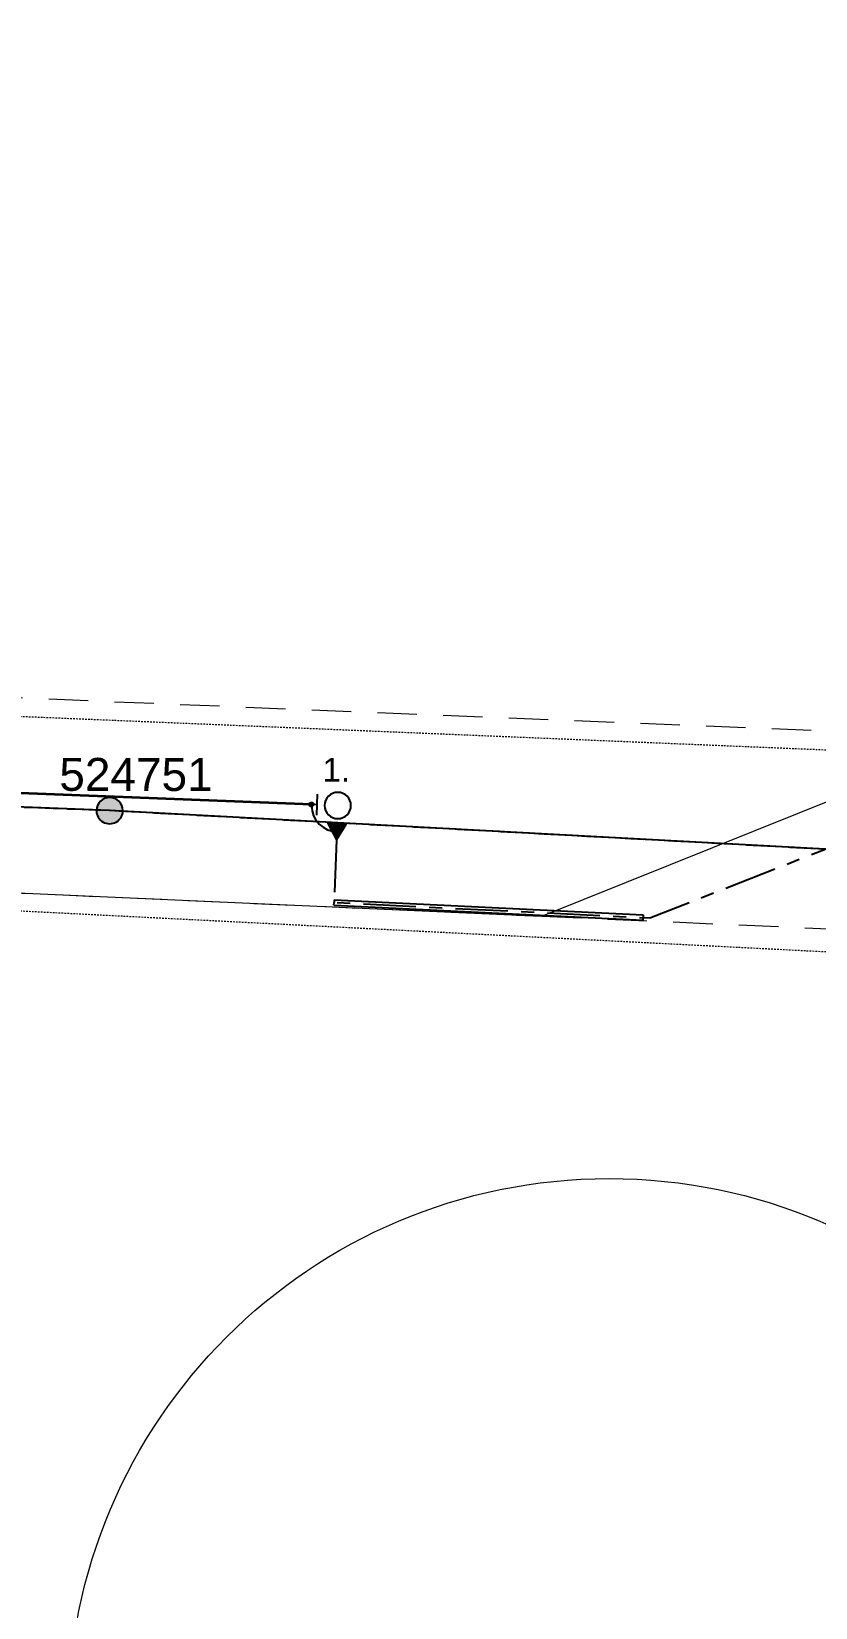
# Model space of a CAD drawing. Header units: metres. Extents: x 302924 to 304532, y 6268290 to 6269135.
# Drawn here: x 303724.3 to 303783.8, y 6268676.7 to 6268796.4 of the extents above; entities that cross this region are included whole.
import ezdxf
from ezdxf.enums import TextEntityAlignment as Align

# ---------------------------------------------------------------- set-up
doc = ezdxf.new("R2010")
doc.units = ezdxf.units.M
for name, pattern in [('Cable Exist OH', [1, 1, 0]), ('Cable Exist UG', [7, 4, -1, 1, -1]), ('Dash', [5, 3, -2]), ('DASHED', [19.049999999999997, 12.7, -6.35]), ('HIDDEN2', [0.1875, 0.125, -0.0625])]:
    doc.linetypes.add(name, pattern=pattern)
doc.layers.get('0').update_dxf_attribs({"color": 6})
for name, color, linetype, lineweight in [('_User Miscellaneous5', 121, 'Continuous', 13), ('_User Miscellaneous6', 231, 'Continuous', 13), ('_User_HV_Exist', 1, 'Continuous', 35), ('_User_HV_Final', 1, 'Continuous', 25), ('Cadastre Easements_SP_EXT', 58, 'DASHED', 15), ('Cadastre Other Property_SP_EXT', 138, 'DASHED', 15), ('Mains_HV_EXT', 13, 'Continuous', 25)]:
    doc.layers.add(name, color=color, linetype=linetype, lineweight=lineweight)
for name, color, linetype in [('Duct_SP_NEW', 2, 'Continuous'), ('SupportsOH_SP_TR_HV_LV_SL_EXT', 7, 'Continuous'), ('SupportsOH_SP_TR_HV_LV_SL_NEW', 2, 'Continuous')]:
    doc.layers.add(name, color=color, linetype=linetype)
doc.styles.add('POLE_LABEL', font='arial.ttf', dxfattribs={"height": 2})
doc.styles.get("Standard").update_dxf_attribs({"font": 'arial.ttf'})
doc.linetypes.add('Cable #', pattern='A,4,-0.1,["#",Standard,S=1.5,R=0,X=-0,Y=-0.77],-1.25', length=5.35)
doc.linetypes.add('Cable E OH', pattern='A,8,-0.01,["E",Standard,S=1.5,R=30,X=-0,Y=-0.9],0', length=8.01)

# ---------------------------------------------------------------- blocks, each defined once
blk = doc.blocks.new('POLE_EXT')
blk.add_hatch(color=256).paths.add_polyline_path([(-1, 0, 1), (1, 0, 1)])
blk.add_lwpolyline([(-1, 0, 1), (1, 0, 1)], format="xyb", close=True)
at = {"flags": 8}
blk.add_attdef('pNumber', text='', height=2, dxfattribs=at).set_placement((2.5, 2.5), align=Align.MIDDLE_CENTER)
at = {"style": 'POLE_LABEL', "flags": 9}
for tag, p in [('STRUCTURE_PLANT_NUMBER', (1.35493599185358, 0.02791782849911328)), ('STREET_CODE', (1.35493599185358, -0.2))]:
    blk.add_attdef(tag, text='', height=0.2, dxfattribs=at).set_placement(p, align=Align.MIDDLE_LEFT)
at = {"flags": 9}
for tag, p in [('SPECIAL_USE', (1.35493599185358, -0.8)), ('STATE', (1.35493599185358, -1)), ('OWNED_BY', (1.35493599185358, -0.4)), ('USAGE', (1.35493599185358, -1.2)), ('PARENT', (1.35493599185358, -0.6000000000000001)), ('cLV', (1.35493599185358, -1.4)), ('cHV', (1.35493599185358, -2)), ('hDepth', (1.35493599185358, -1.6)), ('hDia', (1.35493599185358, -1.8)), ('LBRACKET', (1.35493599185358, -2.2)), ('LExisting', (1.35493599185358, -2.4)), ('cLinedev', (1.35493599185358, -3.400000000000001)), ('LANTNUMBER', (1.35493599185358, -2.6)), ('LOther', (1.35493599185358, -2.8)), ('LRemove', (1.35493599185358, -3)), ('LEGEND', (1.35493599185358, -3.200000000000001)), ('LOCATION', (1.35493599185358, -3.600000000000001)), ('pExisting', (1.35493599185358, -3.800000000000001)), ('pFooting', (1.35493599185358, -4.400000000000001)), ('pNew', (1.35493599185358, -4.600000000000001)), ('PFNUMBER', (1.35493599185358, -4.000000000000001)), ('NEWPFNUMBER', (1.35493599185358, -4.200000000000001)), ('cspan', (1.35493599185358, -6.000000000000003)), ('pRelocate', (1.35493599185358, -5.000000000000002)), ('pRemove', (1.35493599185358, -5.200000000000002)), ('pReplace', (1.35493599185358, -5.400000000000002)), ('pStay', (1.35493599185358, -5.600000000000002)), ('pType', (1.35493599185358, -5.800000000000002)), ('STREETNAME', (1.35493599185358, -6.200000000000003)), ('SUBURB', (1.35493599185358, -6.400000000000003)), ('OPERATED_BY', (1.355339668812803, -7.013893489363087)), ('NOTES', (1.35493599185358, -6.600000000000003)), ('MAINTAINED_BY', (1.355339668812803, -6.814376177081737))]:
    blk.add_attdef(tag, text='', height=0.2, dxfattribs=at).set_placement(p, align=Align.MIDDLE_LEFT)
at = {"flags": 1}
blk.add_attdef('Z', (1.35493599185358, -7.32844111475903), '', height=0.2, dxfattribs=at)
blk = doc.blocks.new('*U394')
at = {"width": 0.9, "flags": 8}
blk.add_attdef('pNumber', text='', height=2, dxfattribs=at).set_placement((1.000622311607003, 3.077767133712769), align=Align.MIDDLE_CENTER)
at = {"style": 'POLE_LABEL', "flags": 9}
for tag, p in [('STRUCTURE_PLANT_NUMBER', (-0.8539677064535454, 0.1709047427844467)), ('STREET_CODE', (-0.8539677064535454, -0.1222328662872315))]:
    blk.add_attdef(tag, text='', height=0.2, dxfattribs=at).set_placement(p, align=Align.MIDDLE_LEFT)
at = {"flags": 9}
for tag, height, p in [('SPECIAL_USE', 0.2, (-0.8539677064535454, -0.7222328662872315)), ('STATE', 0.2, (-0.8539677064535454, -0.9222328662872314)), ('OWNED_BY', 0.2, (-0.8539677064535454, -0.3222328662872315)), ('USAGE', 0.2, (-0.8539677064535454, -1.122232866287231)), ('PARENT', 0.2, (-0.8539677064535454, -0.5222328662872315)), ('cLV', 0.2, (-0.8539677064535454, -1.322232866287231)), ('cHV', 0.2, (-0.8539677064535454, -1.922232866287231)), ('hDepth', 0.2, (-0.8539677064535454, -1.522232866287231)), ('hDia', 0.2, (-0.8539677064535454, -1.722232866287231)), ('LBRACKET', 0.2, (-0.8539677064535454, -2.122232866287231)), ('LExisting', 0.2, (-0.8539677064535454, -2.322232866287231)), ('cLinedev', 0.2, (-0.8539677064535454, -3.322232866287232)), ('pExisting', 0.2, (-0.8539677064535454, -3.522232866287232)), ('LANTNUMBER', 0.2, (-0.8539677064535454, -2.522232866287232)), ('LOther', 0.2, (-0.8539677064535454, -2.722232866287232)), ('LRemove', 0.2, (-0.8539677064535454, -2.922232866287232)), ('LEGEND', 0.2, (-0.8539677064535454, -3.122232866287232)), ('pFooting', 0.2, (-0.8539677064535454, -4.122232866287233)), ('pNew', 0.2, (-0.8539677064535454, -4.322232866287233)), ('pRelocate', 0.2, (-0.8539677064535454, -4.722232866287233)), ('PFNUMBER', 0.2, (-0.8539677064535454, -3.722232866287233)), ('NEWPFNUMBER', 0.2, (-0.8539677064535454, -3.922232866287232)), ('cspan', 0.2, (-0.8539677064535454, -5.722232866287234)), ('SUBURB', 0.2, (-0.8539677064535454, -5.922232866287234)), ('pRemove', 0.2, (-0.8539677064535454, -4.922232866287233)), ('pReplace', 0.2, (-0.8539677064535454, -5.122232866287233)), ('pStay', 0.2, (-0.8539677064535454, -5.322232866287234)), ('pType', 0.2, (-0.8539677064535454, -5.522232866287234)), ('MAINTAINED_BY', 0.001, (-0.8539677064535454, -7.1422356146546)), ('STREETNAME', 0.2, (-0.8539677064535454, -6.122232866287234)), ('OPERATED_BY', 0.2, (-0.8539677064535454, -6.808902281321267)), ('LOCATION', 0.2, (-0.8539677064535454, -6.322232866287234)), ('NOTES', 0.2, (-0.8539677064535454, -6.522232866287235))]:
    blk.add_attdef(tag, text='', height=height, dxfattribs=at).set_placement(p, align=Align.MIDDLE_LEFT)
at = {"flags": 1}
blk.add_attdef('Z', (-0.8539677064535454, -7.515893829924011), '', height=0.001, dxfattribs=at)
at = {"transparency": 33554687}
blk.add_wipeout([(0.06783795454007453, 0.9976963525661593), (-0.057741477976117735, 0.9983315690296144), (-0.18241029289153943, 0.9832225002751014), (-0.3042023885214345, 0.9526074253425976), (-0.42119703076264814, 0.906969162252349), (-0.531549144217825, 0.8470274536762648), (-0.6335184101366189, 0.7737276161660316), (-0.7254967122820045, 0.6882256319463855), (-0.8060334978839739, 0.5918699183848806), (-0.8738586537232407, 0.486180062644495), (-0.9279025365754352, 0.3728228568863141), (-0.9673128421237279, 0.25358601196145614), (-0.9914680463070468, 0.13034996414302524), (-0.9999872071258008, 0.005058219522764862), (-0.992735972324779, -0.12031329624100362), (-0.969828698208471, -0.24378739945137173), (-0.9316266461738332, -0.3634168297408584), (-0.8787322854022508, -0.47731495953064096), (-0.8119797915606524, -0.5836855472744891), (-0.7324218913529263, -0.6808510652609736), (-0.6413132603909341, -0.7672791552275806), (-0.5400907362106051, -0.8416067945658987), (-0.4303506584856676, -0.9026617920023825), (-0.31382369379738884, -0.9494812737549712), (-0.1923475419887377, -0.9813268686278238), (-0.067837954540072, -0.9976963525661597), (0.05774147797612047, -0.9983315690296148), (0.18241029289154256, -0.9832225002751009), (0.30420238852143766, -0.9526074253425971), (0.4211970307626511, -0.9069691622523477), (0.5315491442178277, -0.8470274536762632), (0.6335184101366212, -0.7737276161660291), (0.7254967122820064, -0.6882256319463833), (0.8060334978839755, -0.5918699183848779), (0.8738586537232416, -0.4861800626444919), (0.9279025365754359, -0.37282285688631034), (0.967312842123728, -0.2535860119614526), (0.9914680463070463, -0.1303499641430217), (0.9999872071258001, -0.005058219522761087), (0.9927359723247778, 0.12031329624100717), (0.9698286982084688, 0.2437873994513753), (0.9316266461738303, 0.36341682974086176), (0.8787322854022479, 0.47731495953064407), (0.8119797915606489, 0.583685547274492), (0.7324218913529222, 0.6808510652609758), (0.6413132603909298, 0.7672791552275826), (0.5400907362106004, 0.8416067945659003), (0.43035065848566273, 0.9026617920023838), (0.3138236937973838, 0.949481273754972), (0.19234754198873247, 0.9813268686278245)], dxfattribs=at)
at = {"lineweight": -3}
blk.add_lwpolyline([(-1, -9.71445146547012e-17, 1), (1, -9.71445146547012e-17, 1)], format="xyb", close=True, dxfattribs=at)
blk = doc.blocks.new('*U393')
h = blk.add_hatch(color=256)
h.dxf.hatch_style = 1
h.paths.add_polyline_path([(0.0001299583667076614, 2.599999996752081), (-0.692750344580008, 1.400034628173276), (0.692890299744153, 1.399965368328966)])
h = blk.add_hatch(color=256)
h.dxf.hatch_style = 1
edge = h.paths.add_edge_path()
edge.add_arc((2, -1.959434878635765e-15), 0.16, -5.088887490341627e-14, 360)
for p, q in [((1.599999999999999, -0.8000000000000018), (1.600000000000001, 0.7999999999999983)), ((1.6, -1.567547902908612e-15), (2, -1.959434878635765e-15))]:
    blk.add_line(p, q)
at = {"flags": 128}
blk.add_lwpolyline([(0.0001299583667076614, 2.599999996752081), (-0.692750344580008, 1.400034628173276), (0.692890299744153, 1.399965368328966)], close=True, dxfattribs=at)
blk.add_circle((2, -1.959434878635765e-15), 0.16)

msp = doc.modelspace()

# ---------------------------------------------------------------- linework, layer by layer
at = {"layer": '_User Miscellaneous5', "linetype": 'Continuous', "transparency": 33554597}
msp.add_lwpolyline([(303867.297137207, 6268843.55813169), (303867.534133623, 6268845.05483957), (303868.404916577, 6268850.54568348), (303877.208498678, 6268906.09824399), (303794.999980519, 6268865.56355363), (303738.093722631, 6268820.45129032), (303696.302677442, 6268787.32081672), (303694.63486927, 6268788.02253104), (303686.207849122, 6268732.61077273), (303763.051220692, 6268729.20192864), (303856.976089051, 6268766.9140385), (303859.698765354, 6268787.12727995), (303867.297137207, 6268843.55813169)], close=True, dxfattribs=at)
at = {"layer": '_User Miscellaneous6', "linetype": 'Cable #', "transparency": 33554687}
msp.add_circle((303768.1711322475, 6268668.120453841), 41.13691680777174, dxfattribs=at)
at = {"layer": '_User_HV_Exist', "flags": 128}
msp.add_lwpolyline([(303745.5458901497, 6268737.690999467), (303622.527, 6268742.477999999), (303613.8102896725, 6268742.829572453)], dxfattribs=at)
at = {"layer": '_User_HV_Final', "linetype": 'Cable Exist UG', "flags": 128}
msp.add_lwpolyline([(303747.4431512269, 6268735.015204151), (303747.2595072919, 6268730.249769352), (303771.2528393203, 6268729.069974679), (303827.0719787308, 6268750.943340294), (303832.0401763207, 6268738.57237685), (303896.2879923838, 6268764.374396747), (303906.1803744051, 6268760.153434703), (303915.4579504213, 6268763.871987421), (303921.9215257685, 6268753.849817475), (303939.2449294525, 6268758.738547862, -0.041430619679477)], format="xyb", dxfattribs=at)
at = {"layer": '_User_HV_Final', "linetype": 'Continuous'}
msp.add_arc((303747.5443776668, 6268737.613232867), 2.000000341726919, 180, 270, dxfattribs=at)
at = {"layer": 'Cadastre Easements_SP_EXT', "linetype": 'Dash'}
msp.add_lwpolyline([(303466.640089503, 6268741.19184318), (303510.990858416, 6268739.46862391), (303515.855820411, 6268739.27905464), (303679.544338597, 6268732.90770946), (303686.207828199, 6268732.61080417), (303763.051332244, 6268729.2020198), (303811.396905588, 6268727.0598438), (303850.148023393, 6268725.34246742), (303851.372649518, 6268725.28793379), (304169.498662347, 6268677.07912732), (304171.793186258, 6268692.69760078), (304171.793186258, 6268692.69760078), (303853.470246449, 6268740.43205128), (303688.432021045, 6268747.20850339), (303513.549177917, 6268756.35370574), (303168.848843087, 6268768.30414372)], dxfattribs=at)
at = {"layer": 'Cadastre Other Property_SP_EXT', "linetype": 'HIDDEN2'}
msp.add_lwpolyline([(303514.499056355, 6268753.04833697), (303390.119315497, 6268758.24001457), (303170.45067421, 6268767.40913156), (302924.531995348, 6268777.50830688), (302935.021337033, 6268761.81467213), (303515.981871121, 6268737.89268528), (303516.208617451, 6268737.88380466), (303688.350995484, 6268731.38650973), (303852.18418286, 6268723.08204987), (303854.354374312, 6268738.92134341), (303690.01225264, 6268745.75419303), (303514.499056355, 6268753.04833697)], close=True, dxfattribs=at)
at = {"layer": 'Duct_SP_NEW'}
for p, q in [((303747.2673029697, 6268730.449627666), (303747.2574804827, 6268730.249869014)), ((303747.2673029697, 6268730.449627666), (303770.7632651791, 6268729.294289547)), ((303747.2476579957, 6268730.0501103625), (303747.2574804827, 6268730.249869014)), ((303747.2476579957, 6268730.0501103625), (303770.7436202051, 6268728.894772244)), ((303770.7632651791, 6268729.294289547), (303770.7534426921, 6268729.094530895)), ((303770.7436202051, 6268728.894772244), (303770.7534426921, 6268729.094530895))]:
    msp.add_line(p, q, dxfattribs=at)
at = {"layer": 'Mains_HV_EXT', "linetype": 'Cable Exist OH'}
msp.add_lwpolyline([(304162.752979835, 6268603.98434809), (304175.078004351, 6268683.89697625), (303858.682961827, 6268730.28502722), (303730.205963341, 6268737.22397415), (303398.362973958, 6268749.89600857), (303293.620035128, 6268754.95601363), (302924.415006101, 6268770.4029595)], dxfattribs=at)
at = {"layer": 'Mains_HV_EXT', "linetype": 'Cable E OH'}
for points in [[(303730.205965844, 6268737.22400126), (303622.094984832, 6268741.44103264)], [(303858.682988458, 6268730.28503376), (303730.205965844, 6268737.22400126)]]:
    msp.add_lwpolyline(points, dxfattribs=at)

# ---------------------------------------------------------------- block references
at = {"layer": 'SupportsOH_SP_TR_HV_LV_SL_EXT'}
ref = msp.add_blockref('POLE_EXT', (303730.205996, 6268737.224004), dxfattribs=dict(at, rotation=359.9655861540195))
ref.add_attrib('ASSET_NUM', '524751', dxfattribs={"layer": '0', "height": 2.5, "rotation": 359.9487896961747, "style": 'POLE_LABEL'}).set_placement((303732.205996, 6268737.974004), align=Align.BOTTOM_CENTER)

# ---------------------------------------------------------------- next in the draw order: block references
at = {"layer": 'SupportsOH_SP_TR_HV_LV_SL_NEW'}
ref = msp.add_blockref('*U394', (303747.5443776884, 6268737.613232867), dxfattribs=at)
ref.add_attrib('pNumber', '1.', dxfattribs={"layer": '0', "height": 1.8}).set_placement((303747.4264268807, 6268740.329569389), align=Align.MIDDLE_CENTER)

# ---------------------------------------------------------------- next in the draw order: block references
at = {"layer": '_User_HV_Final', "transparency": 33554687, "rotation": 177.7715892511497}
msp.add_blockref('*U393', (303747.5443776668, 6268737.613232867), dxfattribs=at)

doc.saveas('drawing.dxf')
